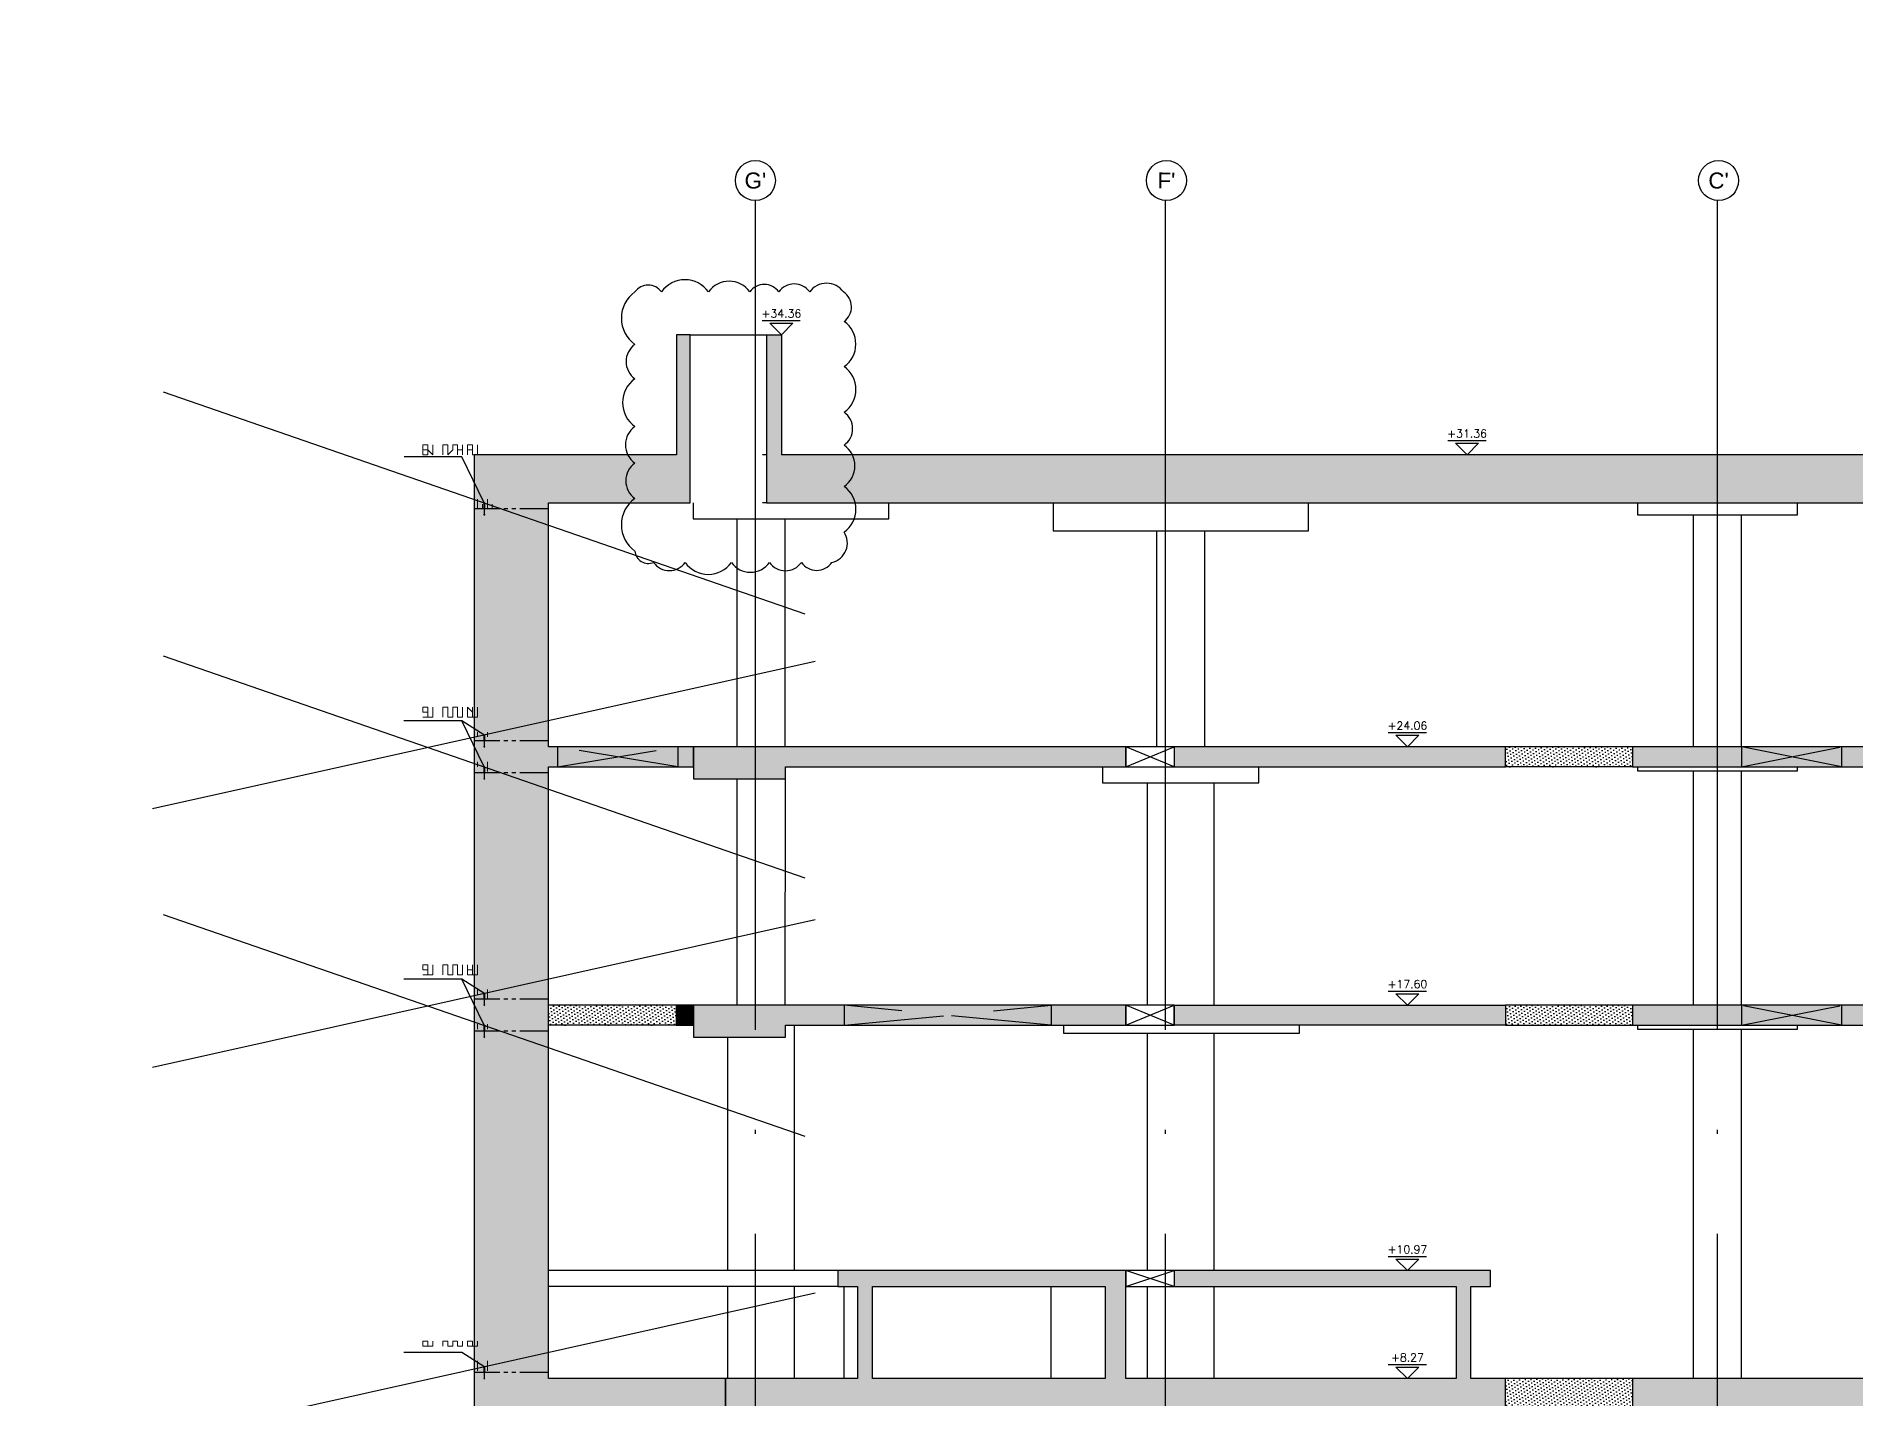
# Model space of a CAD drawing. Header units: inches. Extents: x 400392 to 401495, y 4543971 to 4544133.
# Drawn here: x 401037.05 to 401082.52, y 4544011.4 to 4544045.45 of the extents above; entities that cross this region are included whole.
import ezdxf
from ezdxf.enums import TextEntityAlignment as Align

# ---------------------------------------------------------------- set-up
doc = ezdxf.new("R2010")
doc.units = ezdxf.units.IN
doc.header["$MEASUREMENT"] = 0
for name, pattern in [('ACAD_ISO05W100', [33, 24, -3, 0, -3, 0, -3]), ('AKS', [3, 2.5, -0.25, 0, -0.25]), ('CONTINU', [0]), ('Dot', [4, 0, -4]), ('HIDDEN', [0.375, 0.25, -0.125])]:
    doc.linetypes.add(name, pattern=pattern)
for name, color, linetype in [('aks prota', 2, 'AKS'), ('caks prota', 4, 'Continuous'), ('görünüş prota', 4, 'Continuous'), ('inşaat derzi prota', 11, 'Continuous'), ('kesit prota', 1, 'Continuous'), ('kesit tarama prota', 252, 'Continuous'), ('kot prota', 4, 'Continuous'), ('merdiven prota', 2, 'Continuous'), ('not çizgisi prota', 4, 'Continuous'), ('perde prota', 1, 'Continuous'), ('PRT-CST-rc_level', 6, 'Continuous'), ('PRT-CST-rc_levermark', 4, 'Continuous'), ('st_s_su tutucu', 2, 'Continuous'), ('st_s_ölçü', 4, 'Continuous'), ('taks prota', 7, 'Continuous')]:
    doc.layers.add(name, color=color, linetype=linetype)
doc.styles.add('OLCU', font='romanstw.shx')
doc.styles.add('TAKS', font='Arial Unicode.ttf')
doc.dimstyles.new('1-50', dxfattribs={"dimtxt": 10, "dimasz": 4, "dimexe": 4, "dimexo": 8, "dimgap": 4, "dimtad": 1, "dimdec": 1, "dimrnd": 0.05, "dimzin": 9, "dimdsep": 46, "dimtxsty": 'OLCU', "dimblk1": 'OBLIQUE', "dimblk2": 'OBLIQUE', "dimsah": 1, "dimcen": 2, "dimdle": 4, "dimclrd": 4, "dimclre": 4, "dimclrt": 3, "dimadec": 1, "dimazin": 0, "dimtfac": 1, "dimtdec": 1, "dimtix": 1, "dimtmove": 2, "dimatfit": 3, "dimldrblk": 'OBLIQUE', "dimfxl": 1, "dimtvp": 1, "dimtolj": 1, "dimtzin": 1, "dimarcsym": 0})
pattern_1 = [(36, (401115.44459, 4543690.453005), (-0.014547592, 0.087543451), [0, -0.079375])]

# ---------------------------------------------------------------- blocks, each defined once
blk = doc.blocks.new('KOTK5')
at = {"layer": 'PRT-CST-rc_levermark'}
blk.add_line((217, 160), (-213, 160), dxfattribs=at)
blk.add_lwpolyline([(130, 130), (-130, 130), (0, 0)], close=True, dxfattribs=at)
at = {"layer": 'PRT-CST-rc_level', "style": 'OLCU'}
blk.add_attdef('000.00', text='', height=90, dxfattribs=at).set_placement((0, 193), align=Align.CENTER)
blk = doc.blocks.new('_Oblique')
at = {"layer": 'st_s_ölçü', "lineweight": -2}
blk.add_line((-0.5, -0.5), (0.5, 0.5), dxfattribs=at)
blk = doc.blocks.new('D')
at = {"layer": 'st_s_su tutucu', "linetype": 'CONTINU', "ltscale": 0.2}
for p, q in [((-39987.8, 52508.2), (-39992.6, 52508.2)), ((-39992.6, 52508.2), (-39992.6, 52507.4)), ((-39992.6, 52507.4), (-39990.6, 52506.1)), ((-39990.6, 52478.7), (-39991.9, 52478.7)), ((-39991.9, 52478.7), (-39991.9, 52477.7)), ((-39991.9, 52477.7), (-39990.6, 52477.7)), ((-39990.6, 52498.5), (-39991.5, 52498.5)), ((-39991.5, 52498.5), (-39991.5, 52497.9)), ((-39991.5, 52497.9), (-39990.6, 52497.9)), ((-39990.6, 52488.5), (-39991.5, 52488.5)), ((-39991.5, 52488.5), (-39991.5, 52487.9)), ((-39991.5, 52487.9), (-39990.6, 52487.9)), ((-39990.6, 52506.1), (-39990.6, 52498.5)), ((-39990.6, 52497.9), (-39990.6, 52488.5)), ((-39990.6, 52487.9), (-39990.6, 52478.7)), ((-39990.6, 52468.5), (-39990.6, 52477.7)), ((-39989.8, 52506.1), (-39987.8, 52507.4)), ((-39989.8, 52498.5), (-39989.8, 52506.1)), ((-39988.9, 52498.5), (-39989.8, 52498.5)), ((-39989.8, 52488.5), (-39989.8, 52497.9)), ((-39989.8, 52497.9), (-39988.9, 52497.9)), ((-39988.9, 52488.5), (-39989.8, 52488.5)), ((-39989.8, 52478.7), (-39989.8, 52487.9)), ((-39989.8, 52487.9), (-39988.9, 52487.9)), ((-39988.5, 52478.7), (-39989.8, 52478.7)), ((-39989.8, 52477.7), (-39988.5, 52477.7)), ((-39989.8, 52477.7), (-39989.8, 52468.5)), ((-39988.9, 52497.9), (-39988.9, 52498.5)), ((-39988.9, 52487.9), (-39988.9, 52488.5)), ((-39988.5, 52477.7), (-39988.5, 52478.7)), ((-39987.8, 52507.4), (-39987.8, 52508.2)), ((-39992.6, 52449), (-39990.6, 52450.3)), ((-39992.6, 52448.2), (-39992.6, 52449)), ((-39987.8, 52448.2), (-39992.6, 52448.2)), ((-39991.5, 52467.9), (-39991.5, 52468.5)), ((-39991.5, 52468.5), (-39990.6, 52468.5)), ((-39990.6, 52467.9), (-39991.5, 52467.9)), ((-39991.5, 52457.9), (-39991.5, 52458.5)), ((-39991.5, 52458.5), (-39990.6, 52458.5)), ((-39990.6, 52457.9), (-39991.5, 52457.9)), ((-39990.6, 52458.5), (-39990.6, 52467.9)), ((-39990.6, 52450.3), (-39990.6, 52457.9)), ((-39989.8, 52468.5), (-39988.9, 52468.5)), ((-39988.9, 52467.9), (-39989.8, 52467.9)), ((-39989.8, 52467.9), (-39989.8, 52458.5)), ((-39989.8, 52458.5), (-39988.9, 52458.5)), ((-39988.9, 52457.9), (-39989.8, 52457.9)), ((-39989.8, 52457.9), (-39989.8, 52450.3)), ((-39989.8, 52450.3), (-39987.8, 52449)), ((-39988.9, 52468.5), (-39988.9, 52467.9)), ((-39988.9, 52458.5), (-39988.9, 52457.9)), ((-39987.8, 52449), (-39987.8, 52448.2))]:
    blk.add_line(p, q, dxfattribs=at)

msp = doc.modelspace()

# ---------------------------------------------------------------- hatches: boundary and pattern name
at = {"layer": 'kesit tarama prota'}
h = msp.add_hatch(color=256, dxfattribs=at)
h.dxf.hatch_style = 1
h.paths.add_polyline_path([(401049.852, 4544033.793), (401053.396, 4544033.793), (401053.396, 4544037.993), (401053.048, 4544037.993), (401053.048, 4544034.993), (401047.998, 4544034.993), (401047.998, 4544010.203), (401054.272, 4544010.203), (401054.272, 4544011.903), (401049.852, 4544011.903), (401049.852, 4544027.193), (401053.473, 4544027.193), (401053.473, 4544027.693), (401049.852, 4544027.693)])
h = msp.add_hatch(color=256, dxfattribs=at)
h.dxf.hatch_style = 1
h.paths.add_polyline_path([(401055.673, 4544034.993), (401055.673, 4544037.993), (401055.303, 4544037.993), (401055.303, 4544033.793), (401083.972, 4544033.793), (401087.972, 4544033.793), (401095.472, 4544033.793), (401095.472, 4544027.693), (401076.949, 4544027.693), (401076.949, 4544027.193), (401095.472, 4544027.193), (401095.472, 4544019.733), (401089.572, 4544019.733), (401089.572, 4544021.233), (401076.949, 4544021.233), (401076.949, 4544020.733), (401085.972, 4544020.733), (401085.972, 4544020.033), (401086.572, 4544020.033), (401086.572, 4544020.733), (401089.072, 4544020.733), (401089.072, 4544019.233), (401095.472, 4544019.233), (401095.472, 4544011.903), (401076.949, 4544011.903), (401076.949, 4544010.903), (401086.572, 4544010.903), (401086.572, 4544011.303), (401095.172, 4544011.303), (401095.172, 4544006.443), (401076.722, 4544006.443), (401076.722, 4544005.843), (401095.172, 4544005.843), (401095.172, 4543998.393), (401093.281, 4543998.393), (401092.292, 4543997.843), (401090.952, 4543997.843), (401089.962, 4543998.393), (401089.321, 4543998.393), (401089.321, 4544000.123), (401090.072, 4544000.123), (401090.072, 4544000.323), (401061.172, 4544000.323), (401061.172, 4544000.123), (401061.921, 4544000.123), (401061.921, 4543998.393), (401061.281, 4543998.393), (401060.292, 4543997.843), (401058.952, 4543997.843), (401057.962, 4543998.393), (401056.072, 4543998.393), (401056.072, 4544005.843), (401071.972, 4544005.843), (401071.972, 4544005.243), (401072.772, 4544005.243), (401072.772, 4544005.843), (401074.522, 4544005.843), (401074.522, 4544006.443), (401056.073, 4544006.443), (401056.073, 4544010.903), (401073.773, 4544010.903), (401073.773, 4544011.903), (401072.905, 4544011.903), (401072.905, 4544014.203), (401073.4, 4544014.203), (401073.4, 4544014.603), (401065.489, 4544014.603), (401065.489, 4544014.203), (401072.534, 4544014.203), (401072.534, 4544011.903), (401064.278, 4544011.903), (401064.278, 4544014.603), (401057.083, 4544014.603), (401057.083, 4544014.203), (401057.578, 4544014.203), (401057.578, 4544011.903), (401054.272, 4544011.903), (401054.272, 4543998.645), (401053.472, 4543998.645), (401053.472, 4543995.843), (401073.585, 4543995.843), (401073.86, 4543996.393), (401074.022, 4543996.393), (401074.022, 4543998.393), (401062.171, 4543998.393), (401062.171, 4544000.123), (401089.071, 4544000.123), (401089.071, 4543998.393), (401077.222, 4543998.393), (401077.222, 4543996.393), (401089.444, 4543996.393), (401090.433, 4543995.843), (401092.81, 4543995.843), (401093.8, 4543995.843), (401097.772, 4543995.843), (401097.772, 4543998.393), (401096.972, 4543998.393), (401096.972, 4544034.993)])
h.paths.add_polyline_path([(401063.767, 4544014.203), (401063.767, 4544011.903), (401057.949, 4544011.903), (401057.949, 4544014.203)], flags=16)
h = msp.add_hatch(color=256, dxfattribs=at)
h.dxf.hatch_style = 1
h.paths.add_polyline_path([(401055.772, 4544027.193), (401064.278, 4544027.193), (401064.278, 4544027.693), (401053.473, 4544027.693), (401053.473, 4544026.893), (401055.772, 4544026.893)])
h = msp.add_hatch(color=256, dxfattribs=at)
h.dxf.hatch_style = 1
h.paths.add_polyline_path([(401073.773, 4544027.693), (401065.489, 4544027.693), (401065.489, 4544027.193), (401073.773, 4544027.193)])
h = msp.add_hatch(dxfattribs=at)
h.set_pattern_fill('DOTS', color=2, scale=0.05, angle=36)
h.set_pattern_definition(pattern_1)
h.paths.add_polyline_path([(401076.949, 4544027.693), (401073.773, 4544027.693), (401073.773, 4544027.193), (401076.949, 4544027.193)])
h = msp.add_hatch(dxfattribs=at)
h.set_pattern_fill('DOTS', color=2, scale=0.05, angle=36)
h.set_pattern_definition(pattern_1)
h.paths.add_polyline_path([(401053.044, 4544020.733), (401053.044, 4544021.233), (401049.852, 4544021.233), (401049.852, 4544020.733)])
h = msp.add_hatch(color=256, dxfattribs=at)
h.dxf.hatch_style = 1
h.paths.add_polyline_path([(401053.044, 4544020.733), (401053.474, 4544020.733), (401053.474, 4544021.233), (401053.044, 4544021.233)])
h = msp.add_hatch(color=256, dxfattribs=at)
h.dxf.hatch_style = 1
h.paths.add_polyline_path([(401055.772, 4544020.733), (401064.278, 4544020.733), (401064.278, 4544021.233), (401053.474, 4544021.233), (401053.474, 4544020.433), (401055.772, 4544020.433)])
h = msp.add_hatch(color=256, dxfattribs=at)
h.dxf.hatch_style = 1
h.paths.add_polyline_path([(401073.773, 4544021.233), (401065.489, 4544021.233), (401065.489, 4544020.733), (401073.773, 4544020.733)])
h = msp.add_hatch(dxfattribs=at)
h.set_pattern_fill('DOTS', color=2, scale=0.05, angle=36)
h.set_pattern_definition(pattern_1)
h.paths.add_polyline_path([(401076.949, 4544021.233), (401073.773, 4544021.233), (401073.773, 4544020.733), (401076.949, 4544020.733)])
h = msp.add_hatch(dxfattribs=at)
h.set_pattern_fill('DOTS', color=2, scale=0.05, angle=36)
h.set_pattern_definition(pattern_1)
h.paths.add_polyline_path([(401076.949, 4544011.903), (401073.773, 4544011.903), (401073.773, 4544010.903), (401076.949, 4544010.903)])

# ---------------------------------------------------------------- linework, layer by layer
at = {"layer": 'aks prota', "ltscale": 10}
for p, q in [((401055.022, 4543990.518), (401055.022, 4544041.346)), ((401065.272, 4543990.518), (401065.272, 4544041.346)), ((401079.072, 4543990.518), (401079.072, 4544041.346))]:
    msp.add_line(p, q, dxfattribs=at)
at = {"layer": 'caks prota', "ltscale": 0.05}
for centre in [(401055.022, 4544041.846), (401065.296, 4544041.846), (401079.096, 4544041.846)]:
    msp.add_circle(centre, 0.5, dxfattribs=at)
at = {"layer": 'görünüş prota'}
for p, q in [((401078.472, 4544027.693), (401078.472, 4544033.493)), ((401079.672, 4544027.693), (401079.672, 4544033.493)), ((401054.571, 4544027.693), (401054.571, 4544033.393)), ((401055.771, 4544027.693), (401055.771, 4544033.393)), ((401065.054, 4544027.693), (401065.054, 4544033.093)), ((401066.254, 4544027.693), (401066.254, 4544033.093)), ((401065.489, 4544027.693), (401065.489, 4544027.193)), ((401078.472, 4544021.233), (401078.472, 4544027.093)), ((401079.672, 4544021.233), (401079.672, 4544027.093)), ((401054.571, 4544021.233), (401054.571, 4544026.893)), ((401055.771, 4544021.233), (401055.772, 4544026.893)), ((401064.824, 4544021.233), (401064.824, 4544026.793)), ((401066.489, 4544021.233), (401066.489, 4544026.793)), ((401065.489, 4544021.233), (401065.489, 4544020.733)), ((401056.003, 4544014.603), (401056.003, 4544020.733)), ((401054.337, 4544014.603), (401054.337, 4544020.433)), ((401064.821, 4544014.603), (401064.821, 4544020.533)), ((401066.489, 4544014.603), (401066.489, 4544020.533)), ((401078.472, 4544011.903), (401078.472, 4544020.633)), ((401079.672, 4544011.903), (401079.672, 4544020.633)), ((401057.083, 4544014.603), (401049.852, 4544014.603)), ((401057.083, 4544014.203), (401049.852, 4544014.203)), ((401054.337, 4544011.903), (401054.337, 4544014.203)), ((401056.003, 4544011.903), (401056.003, 4544014.203)), ((401057.238, 4544011.903), (401057.238, 4544014.203)), ((401062.416, 4544011.903), (401062.416, 4544014.203)), ((401064.821, 4544011.903), (401064.821, 4544014.203)), ((401066.489, 4544011.903), (401066.489, 4544014.203))]:
    msp.add_line(p, q, dxfattribs=at)
for points in [[(401053.396, 4544037.993), (401055.303, 4544037.993)], [(401053.472, 4544033.793), (401053.472, 4544033.393), (401058.361, 4544033.393), (401058.361, 4544033.793)], [(401062.463, 4544033.793), (401062.463, 4544033.093), (401068.844, 4544033.093), (401068.844, 4544033.793)], [(401077.072, 4544033.793), (401077.072, 4544033.493), (401081.072, 4544033.493), (401081.072, 4544033.793)], [(401065.489, 4544027.693), (401064.278, 4544027.693)], [(401076.949, 4544027.693), (401073.773, 4544027.693)], [(401063.698, 4544027.193), (401063.698, 4544026.793), (401067.609, 4544026.793), (401067.609, 4544027.193)], [(401064.278, 4544027.193), (401065.489, 4544027.193)], [(401076.949, 4544027.193), (401073.773, 4544027.193)], [(401077.072, 4544027.193), (401077.072, 4544027.093), (401081.072, 4544027.093), (401081.072, 4544027.193)], [(401053.044, 4544021.233), (401049.852, 4544021.233)], [(401065.489, 4544021.233), (401064.278, 4544021.233)], [(401076.949, 4544021.233), (401073.773, 4544021.233)], [(401053.044, 4544020.733), (401049.852, 4544020.733)], [(401062.728, 4544020.733), (401062.728, 4544020.533), (401068.624, 4544020.533), (401068.624, 4544020.733)], [(401064.278, 4544020.733), (401065.489, 4544020.733)], [(401073.773, 4544020.733), (401076.949, 4544020.733)], [(401077.072, 4544020.733), (401077.072, 4544020.633), (401081.072, 4544020.633), (401081.072, 4544020.733)], [(401065.489, 4544014.603), (401064.278, 4544014.603)], [(401064.278, 4544014.203), (401065.489, 4544014.203)], [(401076.949, 4544011.903), (401073.773, 4544011.903)]]:
    msp.add_lwpolyline(points, dxfattribs=at)
at = {"layer": 'görünüş prota', "color": 4, "linetype": 'Dot'}
for points in [[(401055.303, 4544034.993), (401053.396, 4544034.993)], [(401055.303, 4544033.793), (401053.396, 4544033.793)]]:
    msp.add_lwpolyline(points, dxfattribs=at)
at = {"layer": 'inşaat derzi prota', "linetype": 'ACAD_ISO05W100', "ltscale": 0.03}
for points in [[(401049.852, 4544033.643), (401047.998, 4544033.643)], [(401049.852, 4544027.843), (401047.998, 4544027.843)], [(401049.852, 4544027.043), (401047.998, 4544027.043)], [(401049.852, 4544021.383), (401047.998, 4544021.383)], [(401049.852, 4544020.583), (401047.998, 4544020.583)], [(401049.852, 4544012.053), (401047.998, 4544012.053)]]:
    msp.add_lwpolyline(points, dxfattribs=at)
at = {"layer": 'kesit prota'}
for p, q in [((401053.048, 4544037.993), (401053.048, 4544034.993)), ((401055.673, 4544037.993), (401055.673, 4544034.993))]:
    msp.add_line(p, q, dxfattribs=at)
for points in [[(401053.048, 4544034.993), (401047.998, 4544034.993), (401047.998, 4544010.203), (401054.272, 4544010.203), (401054.272, 4544011.903), (401049.852, 4544011.903), (401049.852, 4544027.193), (401053.473, 4544027.193), (401053.473, 4544027.693), (401049.852, 4544027.693), (401049.852, 4544033.793), (401053.396, 4544033.793), (401053.396, 4544037.993), (401053.048, 4544037.993)], [(401055.303, 4544037.993), (401055.303, 4544033.793), (401083.972, 4544033.793), (401083.972, 4544033.793), (401087.972, 4544033.793), (401087.972, 4544033.793)], [(401055.303, 4544037.993), (401055.673, 4544037.993)], [(401096.972, 4544034.993), (401055.673, 4544034.993)], [(401064.278, 4544027.693), (401053.473, 4544027.693), (401053.473, 4544026.893), (401055.772, 4544026.893), (401055.772, 4544027.193)], [(401055.772, 4544027.193), (401064.278, 4544027.193), (401064.278, 4544027.693)], [(401095.472, 4544027.693), (401076.949, 4544027.693), (401076.949, 4544027.193), (401095.472, 4544027.193)], [(401053.044, 4544020.733), (401053.474, 4544020.733), (401053.474, 4544021.233), (401053.044, 4544021.233), (401053.044, 4544020.733)], [(401055.772, 4544020.733), (401064.278, 4544020.733), (401064.278, 4544021.233), (401053.474, 4544021.233), (401053.474, 4544020.433), (401055.772, 4544020.433), (401055.772, 4544020.733)], [(401089.572, 4544021.233), (401076.949, 4544021.233), (401076.949, 4544020.733), (401085.972, 4544020.733)], [(401073.773, 4544010.903), (401073.773, 4544011.903), (401072.905, 4544011.903), (401072.905, 4544014.203), (401073.4, 4544014.203), (401073.4, 4544014.603), (401065.489, 4544014.603), (401065.489, 4544014.203), (401072.534, 4544014.203), (401072.534, 4544011.903), (401064.278, 4544011.903), (401064.278, 4544014.603), (401057.083, 4544014.603), (401057.083, 4544014.203), (401057.578, 4544014.203), (401057.578, 4544011.903), (401054.272, 4544011.903), (401054.272, 4543998.645)], [(401063.767, 4544011.903), (401057.949, 4544011.903), (401057.949, 4544014.203), (401063.767, 4544014.203), (401063.767, 4544011.903)], [(401095.472, 4544011.903), (401076.949, 4544011.903), (401076.949, 4544010.903), (401086.572, 4544010.903)]]:
    msp.add_lwpolyline(points, dxfattribs=at)
for points in [[(401065.489, 4544027.693), (401065.489, 4544027.193), (401073.773, 4544027.193), (401073.773, 4544027.693)], [(401073.773, 4544020.733), (401065.489, 4544020.733), (401065.489, 4544021.233), (401073.773, 4544021.233)]]:
    msp.add_lwpolyline(points, close=True, dxfattribs=at)
at = {"layer": 'merdiven prota', "linetype": 'HIDDEN', "ltscale": 10}
for points in [[(401050.074, 4544027.193), (401053.081, 4544027.693), (401053.081, 4544027.193), (401050.074, 4544027.693), (401050.074, 4544027.193)], [(401064.278, 4544027.193), (401065.489, 4544027.693), (401065.489, 4544027.193), (401064.278, 4544027.693), (401064.278, 4544027.193)], [(401079.672, 4544027.693), (401079.672, 4544027.193), (401082.171, 4544027.693), (401082.171, 4544027.193), (401079.672, 4544027.693)], [(401057.238, 4544020.733), (401062.416, 4544021.233), (401062.416, 4544020.733), (401057.238, 4544021.233), (401057.238, 4544020.733)], [(401064.278, 4544020.733), (401065.489, 4544021.233), (401065.489, 4544020.733), (401064.278, 4544021.233), (401064.278, 4544020.733)], [(401079.672, 4544021.233), (401079.672, 4544020.733), (401082.171, 4544021.233), (401082.171, 4544020.733), (401079.672, 4544021.233)], [(401064.278, 4544014.203), (401065.489, 4544014.603), (401065.489, 4544014.203), (401064.278, 4544014.603), (401064.278, 4544014.203)]]:
    msp.add_lwpolyline(points, dxfattribs=at)
at = {"layer": 'perde prota'}
msp.add_lwpolyline([(401052.014, 4544039.061, 0.520567), (401052.014, 4544037.752, 0.520567), (401052.014, 4544036.892, 0.520567), (401052.014, 4544035.7, 0.520567), (401052.014, 4544034.785, 0.520567), (401052.014, 4544033.898, 0.520567), (401052.014, 4544032.587, 0.520567), (401052.478, 4544032.302, 0.520567), (401053.267, 4544032.302, 0.520567), (401054.423, 4544032.302, 0.520567), (401055.374, 4544032.302, 0.520567), (401056.174, 4544032.302, 0.520567), (401056.936, 4544032.302, 0.520567), (401057.24, 4544033.061, 0.520567), (401057.24, 4544034.198, 0.520567), (401057.24, 4544035.233, 0.520567), (401057.24, 4544036.055, 0.520567), (401057.24, 4544037.195, 0.520567), (401057.24, 4544038.322, 0.520567), (401057.223, 4544039.061, 0.520567), (401056.38, 4544039.061, 0.520567), (401055.606, 4544039.061, 0.520567), (401054.884, 4544039.061, 0.520567), (401053.85, 4544039.061, 0.520567), (401052.675, 4544039.061, 0.520567)], format="xyb", close=True, dxfattribs=at)
at = {"layer": 'st_s_ölçü', "color": 6, "lineweight": 0}
for points in [[(401046.839, 4544035.241), (401046.715, 4544035.241), (401046.715, 4544035.117), (401046.839, 4544035.117), (401046.839, 4544034.993), (401046.715, 4544034.993), (401046.715, 4544035.117)], [(401046.839, 4544035.241), (401046.839, 4544035.117), (401046.962, 4544034.993), (401046.962, 4544035.117), (401046.962, 4544035.241)], [(401047.21, 4544035.241), (401047.21, 4544034.993)], [(401047.21, 4544035.241), (401047.334, 4544035.241)], [(401047.334, 4544035.241), (401047.334, 4544035.117), (401047.334, 4544034.993), (401047.457, 4544035.117), (401047.457, 4544035.241)], [(401047.457, 4544035.241), (401047.581, 4544035.241)], [(401047.581, 4544035.241), (401047.581, 4544034.993)], [(401047.581, 4544035.241), (401047.581, 4544035.117), (401047.705, 4544035.117), (401047.705, 4544034.993), (401047.705, 4544035.117), (401047.705, 4544035.241)], [(401047.952, 4544035.241), (401047.829, 4544035.241), (401047.829, 4544035.117), (401047.829, 4544034.993), (401047.829, 4544035.117), (401047.952, 4544035.117)], [(401047.952, 4544035.241), (401047.952, 4544035.117), (401047.952, 4544034.993), (401048.076, 4544034.993), (401048.076, 4544035.117), (401048.076, 4544035.241)], [(401048.076, 4544033.879), (401048.076, 4544033.755)], [(401048.2, 4544033.755), (401048.2, 4544033.632)], [(401048.448, 4544033.755), (401048.448, 4544033.632)], [(401046.839, 4544028.558), (401046.839, 4544028.681), (401046.715, 4544028.681), (401046.715, 4544028.558), (401046.839, 4544028.558), (401046.839, 4544028.434), (401046.715, 4544028.434)], [(401046.839, 4544028.681), (401046.839, 4544028.558), (401046.839, 4544028.434), (401046.962, 4544028.434), (401046.962, 4544028.558), (401046.962, 4544028.681)], [(401047.21, 4544028.681), (401047.21, 4544028.434)], [(401047.21, 4544028.681), (401047.334, 4544028.681)], [(401047.334, 4544028.681), (401047.334, 4544028.558), (401047.334, 4544028.434), (401047.457, 4544028.434), (401047.457, 4544028.558), (401047.457, 4544028.681)], [(401047.457, 4544028.681), (401047.581, 4544028.681)], [(401047.581, 4544028.681), (401047.581, 4544028.434)], [(401047.581, 4544028.681), (401047.581, 4544028.558), (401047.581, 4544028.434), (401047.705, 4544028.434), (401047.705, 4544028.558), (401047.705, 4544028.681)], [(401047.952, 4544028.558), (401047.829, 4544028.681), (401047.829, 4544028.558), (401047.829, 4544028.434), (401047.952, 4544028.434)], [(401047.952, 4544028.681), (401047.952, 4544028.558), (401047.952, 4544028.434), (401048.076, 4544028.434), (401048.076, 4544028.558), (401048.076, 4544028.681)], [(401048.076, 4544028.063), (401048.076, 4544027.939)], [(401046.839, 4544022.122), (401046.839, 4544022.246), (401046.715, 4544022.246), (401046.715, 4544022.122), (401046.839, 4544022.122), (401046.839, 4544021.998), (401046.715, 4544021.998)], [(401046.839, 4544022.246), (401046.839, 4544021.998), (401046.962, 4544021.998), (401046.962, 4544022.246)], [(401047.21, 4544022.246), (401047.21, 4544021.998)], [(401047.21, 4544022.246), (401047.334, 4544022.246)], [(401047.334, 4544022.246), (401047.334, 4544021.998), (401047.457, 4544021.998), (401047.457, 4544022.246)], [(401047.457, 4544022.246), (401047.581, 4544022.246)], [(401047.581, 4544022.246), (401047.581, 4544021.998)], [(401047.581, 4544022.246), (401047.581, 4544021.998), (401047.705, 4544021.998), (401047.705, 4544022.246)], [(401047.952, 4544022.122), (401047.829, 4544022.122), (401047.829, 4544022.246), (401047.829, 4544022.122), (401047.829, 4544021.998), (401047.952, 4544021.998)], [(401047.952, 4544022.246), (401047.952, 4544021.998), (401048.076, 4544021.998), (401048.076, 4544022.246)], [(401048.076, 4544021.627), (401048.076, 4544021.503), (401048.076, 4544021.627), (401048.076, 4544021.503)], [(401048.076, 4544020.761), (401048.076, 4544020.637)], [(401046.839, 4544012.84), (401046.715, 4544012.84), (401046.715, 4544012.716), (401046.839, 4544012.716), (401046.715, 4544012.716)], [(401046.839, 4544012.84), (401046.839, 4544012.716), (401046.962, 4544012.716), (401046.962, 4544012.84)], [(401047.21, 4544012.84), (401047.21, 4544012.716)], [(401047.21, 4544012.84), (401047.334, 4544012.84)], [(401047.334, 4544012.84), (401047.334, 4544012.716), (401047.457, 4544012.716), (401047.457, 4544012.84)], [(401047.457, 4544012.84), (401047.581, 4544012.84)], [(401047.581, 4544012.84), (401047.581, 4544012.716)], [(401047.581, 4544012.84), (401047.581, 4544012.716), (401047.705, 4544012.716), (401047.705, 4544012.84)], [(401047.952, 4544012.84), (401047.829, 4544012.84), (401047.829, 4544012.716), (401047.952, 4544012.716)], [(401047.952, 4544012.84), (401047.952, 4544012.716), (401048.076, 4544012.716), (401048.076, 4544012.84)], [(401048.076, 4544012.221), (401048.076, 4544012.345), (401048.076, 4544012.221), (401048.076, 4544012.098)]]:
    msp.add_lwpolyline(points, dxfattribs=at)
for points in [[(401048.076, 4544033.755), (401048.076, 4544033.632), (401048.076, 4544033.755)], [(401048.324, 4544033.632), (401048.324, 4544033.879), (401048.324, 4544033.755), (401048.324, 4544033.632)], [(401048.324, 4544027.939), (401048.324, 4544028.063), (401048.324, 4544027.939)], [(401048.076, 4544027.196), (401048.076, 4544027.32), (401048.076, 4544027.196)], [(401048.324, 4544027.072), (401048.324, 4544027.32), (401048.324, 4544027.196), (401048.324, 4544027.072)], [(401048.324, 4544021.38), (401048.324, 4544021.627), (401048.324, 4544021.503), (401048.324, 4544021.38)], [(401048.324, 4544020.637), (401048.324, 4544020.761), (401048.324, 4544020.637)], [(401048.324, 4544012.098), (401048.324, 4544012.345), (401048.324, 4544012.221), (401048.324, 4544012.098)]]:
    msp.add_lwpolyline(points, close=True, dxfattribs=at)

# ---------------------------------------------------------------- block references
at = {"layer": 'kot prota', "linetype": 'CONTINU', "ltscale": 0.1}
ref = msp.add_blockref('KOTK5', (401055.673, 4544037.993), dxfattribs=dict(at, xscale=-0.002222222222222222, yscale=0.002222222222222221, zscale=0.002222222222222222, rotation=359.9999999999409))
ref.add_attrib('000.00', '+34.36', dxfattribs={"layer": 'PRT-CST-rc_level', "height": 0.2, "style": 'OLCU'}).set_placement((401055.673, 4544038.422), align=Align.CENTER)
ref = msp.add_blockref('KOTK5', (401072.811, 4544034.993), dxfattribs=dict(at, xscale=-0.002222222222222222, yscale=0.002222222222222221, zscale=0.002222222222222222, rotation=359.9999999999409))
ref.add_attrib('000.00', '+31.36', dxfattribs={"layer": 'PRT-CST-rc_level', "height": 0.2, "style": 'OLCU'}).set_placement((401072.811, 4544035.422), align=Align.CENTER)
ref = msp.add_blockref('KOTK5', (401071.32, 4544027.693), dxfattribs=dict(at, xscale=-0.002222222222222222, yscale=0.002222222222222221, zscale=0.002222222222222222, rotation=359.9999999999409))
ref.add_attrib('000.00', '+24.06', dxfattribs={"layer": 'PRT-CST-rc_level', "height": 0.2, "style": 'OLCU'}).set_placement((401071.32, 4544028.122), align=Align.CENTER)
ref = msp.add_blockref('KOTK5', (401071.32, 4544021.233), dxfattribs=dict(at, xscale=-0.002222222222222222, yscale=0.002222222222222221, zscale=0.002222222222222222, rotation=359.9999999999409))
ref.add_attrib('000.00', '+17.60', dxfattribs={"layer": 'PRT-CST-rc_level', "height": 0.2, "style": 'OLCU'}).set_placement((401071.32, 4544021.662), align=Align.CENTER)
ref = msp.add_blockref('KOTK5', (401071.32, 4544014.603), dxfattribs=dict(at, xscale=-0.002222222222222222, yscale=0.002222222222222221, zscale=0.002222222222222222, rotation=359.9999999999409))
ref.add_attrib('000.00', '+10.97', dxfattribs={"layer": 'PRT-CST-rc_level', "height": 0.2, "style": 'OLCU'}).set_placement((401071.32, 4544015.032), align=Align.CENTER)
ref = msp.add_blockref('KOTK5', (401071.32, 4544011.903), dxfattribs=dict(at, xscale=-0.002222222222222222, yscale=0.002222222222222221, zscale=0.002222222222222222, rotation=359.9999999999409))
ref.add_attrib('000.00', '+8.27', dxfattribs={"layer": 'PRT-CST-rc_level', "height": 0.2, "style": 'OLCU'}).set_placement((401071.32, 4544012.332), align=Align.CENTER)
at = {"layer": 'st_s_ölçü', "xscale": 0.004999999999999998, "yscale": 0.004999999999999998, "zscale": 0.004999999999999998, "rotation": 180.0000000000342}
for p in [(400848.297, 4544296.034), (400848.297, 4544290.234), (400848.297, 4544289.434), (400848.297, 4544283.774), (400848.297, 4544282.974), (400848.297, 4544274.444)]:
    msp.add_blockref('D', p, dxfattribs=at)

# ---------------------------------------------------------------- texts
at = {"layer": 'taks prota', "style": 'TAKS'}
for s, p in [("G'", (401055.022, 4544041.846)), ("F'", (401065.296, 4544041.846)), ("C'", (401079.096, 4544041.846))]:
    msp.add_text(s, height=0.4, rotation=359.5052, dxfattribs=at).set_placement(p, align=Align.MIDDLE_CENTER)

# ---------------------------------------------------------------- leaders
at = {"layer": 'not çizgisi prota'}
for points in [[(401048.243, 4544033.793), (401047.684, 4544034.943), (401046.246, 4544034.943)], [(401048.243, 4544027.193), (401047.684, 4544028.343), (401046.246, 4544028.343)], [(401048.236, 4544027.992), (401047.684, 4544028.343), (401046.234, 4544028.343)], [(401048.243, 4544020.733), (401047.684, 4544021.883), (401046.246, 4544021.883)], [(401048.236, 4544021.532), (401047.684, 4544021.883), (401046.234, 4544021.883)], [(401048.236, 4544012.202), (401047.684, 4544012.553), (401046.234, 4544012.553)], [(401054.516, 4544005.843), (401053.958, 4544007.093), (401052.519, 4544007.093)], [(401054.509, 4544006.742), (401053.958, 4544007.093), (401052.507, 4544007.093)]]:
    msp.add_leader(points, dimstyle='1-50', override={"dimasz": 12, "dimgap": 4, "dimtad": 0}, dxfattribs=at)

doc.saveas('drawing.dxf')
